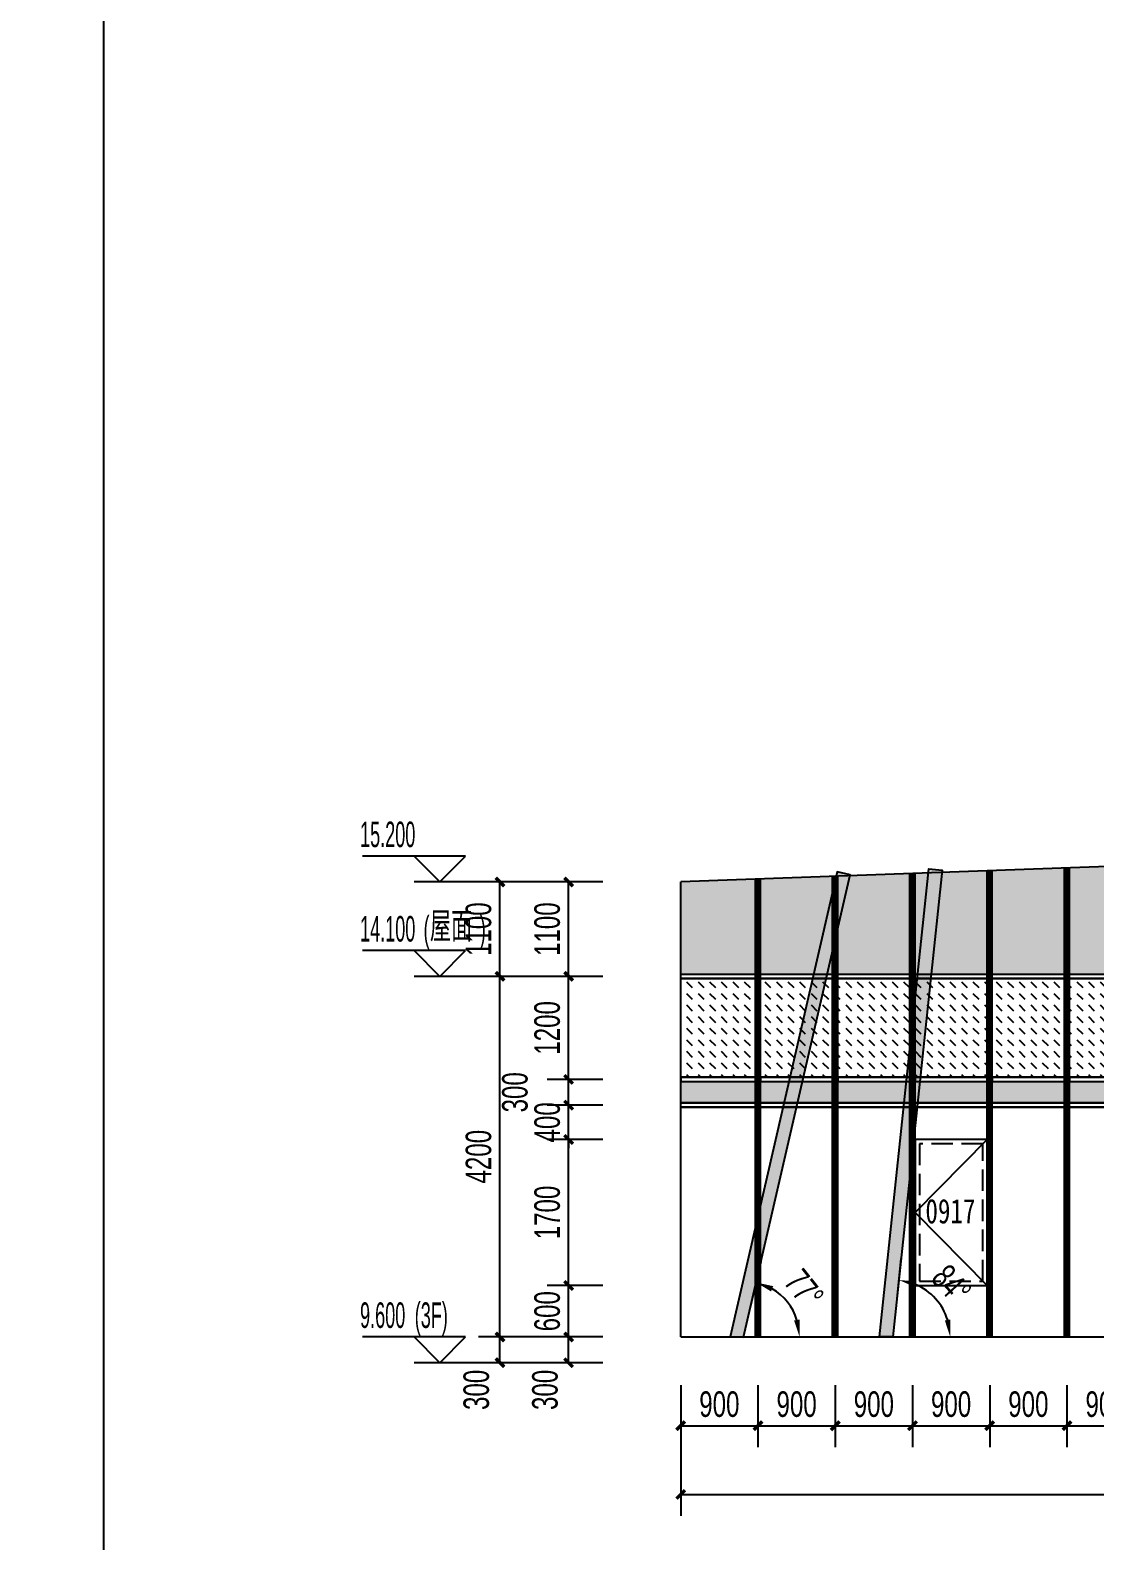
# Model space of a CAD drawing. Extents: x -483182 to 812890, y -390528 to -214858.
# Drawn here: x -451334 to -438930, y -342283 to -324688 of the extents above; entities that cross this region are included whole.
import ezdxf

# ---------------------------------------------------------------- set-up
doc = ezdxf.new("R2010")
doc.units = 0
doc.header["$LTSCALE"] = 1000
doc.header["$MEASUREMENT"] = 0
doc.linetypes.add('DASH', pattern=[0.35, 0.25, -0.1])
for name, color, linetype in [('01-标注_尺寸', 124, 'Continuous'), ('01-标注_标高', 200, 'Continuous'), ('01-标注_轴线坐标', 132, 'Continuous'), ('02-TEXT_标注', 130, 'Continuous'), ('05-填充_156', 156, 'Continuous'), ('05-填充_168', 168, 'Continuous'), ('05-填充_18', 18, 'Continuous'), ('A-0-图名图例', 2, 'Continuous'), ('A-C_幕墙龙骨', 133, 'Continuous'), ('A-C_窗', 140, 'Continuous'), ('D-铝板', 181, 'Continuous')]:
    doc.layers.add(name, color=color, linetype=linetype)
doc.layers.add('04-不打印_辅助线', color=165, linetype='Continuous', plot=False)
doc.styles.add('_TCH_DIM', font='ros.shx', dxfattribs={"width": 0.75, "bigfont": 'jd.shx'})
doc.styles.add('_TCH_DIM_T3', font='ros.shx', dxfattribs={"width": 0.705882, "bigfont": 'jd.shx'})
doc.styles.get("Standard").update_dxf_attribs({"font": 'STXIHEI_0.TTF', "width": 0.75})
doc.dimstyles.new('_TCH_ARCH&&100', dxfattribs={"dimtxt": 297.5, "dimasz": 100, "dimexe": 250, "dimexo": 300, "dimgap": 100, "dimtad": 1, "dimdec": 0, "dimzin": 0, "dimdsep": 46, "dimtxsty": '_TCH_DIM_T3', "dimblk": 'ARCHTICK', "dimcen": 0.09, "dimclrt": 7, "dimazin": 2, "dimtfac": 1, "dimtdec": 0, "dimtix": 1, "dimtmove": 2, "dimatfit": 3, "dimfxl": 0, "dimtolj": 1, "dimtzin": 0, "dimarcsym": 0})
doc.dimstyles.new('_TCH_ARROW&&100', dxfattribs={"dimtxt": 297.5, "dimasz": 200, "dimexe": 250, "dimexo": 300, "dimgap": 100, "dimtad": 1, "dimdec": 0, "dimzin": 0, "dimdsep": 46, "dimtxsty": '_TCH_DIM_T3', "dimcen": 0.09, "dimclrt": 7, "dimazin": 2, "dimtfac": 1, "dimtdec": 0, "dimtix": 1, "dimtmove": 2, "dimatfit": 3, "dimfxl": 0, "dimtolj": 1, "dimtzin": 0, "dimarcsym": 0})

# ---------------------------------------------------------------- blocks, each defined once
blk = doc.blocks.new('*U19')
at = {"layer": '05-填充_156'}
h = blk.add_hatch(dxfattribs=at)
h.set_pattern_fill('DASH', color=256, scale=100, angle=315)
h.set_pattern_definition([(315, (566, 309054.43), (134.703842, -3e-14), [95.25, -95.25])])
h.paths.add_polyline_path([(0, 1500), (870, 1500), (870, 350), (0, 350)])
at = {"layer": '05-填充_168'}
h = blk.add_hatch(color=256, dxfattribs=at)
h.dxf.hatch_style = 1
h.paths.add_polyline_path([(0, 300), (870, 300), (870, 50), (0, 50)])
for points in [[(0, 1550), (870, 1550)], [(0, 1500), (870, 1500)], [(0, 350), (870, 350)], [(0, 300), (870, 300)], [(0, 50), (870, 50)], [(0, 0), (870, 0)]]:
    blk.add_lwpolyline(points)
for points in [[(870, 1500), (0, 1500), (0, 1550), (870, 1550)], [(0, 1500), (870, 1500), (870, 350), (0, 350)], [(0, 300), (870, 300), (870, 350), (0, 350)], [(0, 300), (870, 300), (870, 50), (0, 50)], [(870, 0), (0, 0), (0, 50), (870, 50)]]:
    blk.add_lwpolyline(points, close=True)
blk = doc.blocks.new('*U722')
blk.add_lwpolyline([(0, 0), (840, 0), (840, 1700), (0, 1700)], close=True)
blk.add_lwpolyline([(840, 1700), (0, 850), (840, 0)])
at = {"linetype": 'DASH'}
blk.add_lwpolyline([(50, 50), (790, 50), (790, 1650), (50, 1650)], close=True, dxfattribs=at)
at = {"layer": '04-不打印_辅助线', "width": 0.75}
blk.add_text('0917', height=285.4, dxfattribs=at).set_placement((121, 723))
blk = doc.blocks.new('A$C3079105B')
at = {"layer": '05-填充_18'}
h = blk.add_hatch(color=256, dxfattribs=at)
h.dxf.hatch_style = 1
h.paths.add_polyline_path([(27000, -4575), (29327, 1820), (29473, 1767), (27164, -4577)])
h.paths.add_polyline_path([(25237, -4575), (26459, 1714), (26612, 1685), (25395, -4577)])
h.paths.add_polyline_path([(25190, -4575), (25015, -4573), (21960, 1500), (22098, 1571)])
h.paths.add_polyline_path([(19827, -4575), (19987, -4577), (18597, 1444), (18446, 1409)])
h.paths.add_polyline_path([(18030, -4576), (17085, 1394), (16932, 1369), (17873, -4574)])
h.paths.add_polyline_path([(14400, -4575), (14558, -4577), (15807, 1300), (15656, 1332)])
h.paths.add_polyline_path([(12757, -4575), (12913, -4576), (13421, 1239), (13267, 1253)])
h.paths.add_polyline_path([(10411, -4577), (9711, 1125), (9557, 1106), (10255, -4575)])
h.paths.add_polyline_path([(2317, -4572), (2890, 879), (3044, 863), (2473, -4573)])
h.paths.add_polyline_path([(5248, -4578), (5084, -4576), (7008, 1011), (7155, 961)])
h.paths.add_polyline_path([(6781, -4577), (6622, -4575), (7923, 1060), (8074, 1025)])
h.paths.add_polyline_path([(574, -4575), (732, -4577), (1975, 806), (1824, 841)])
for points in [[(574, -4575), (732, -4577), (1975, 806), (1824, 841)], [(2317, -4572), (2890, 879), (3044, 863), (2473, -4573)]]:
    blk.add_lwpolyline(points, close=True)
blk = doc.blocks.new('*U20')
at = {"layer": '05-填充_156'}
h = blk.add_hatch(dxfattribs=at)
h.set_pattern_fill('DASH', color=256, scale=100, angle=315)
h.set_pattern_definition([(315, (536, 309054.43), (134.703842, -3e-14), [95.25, -95.25])])
h.paths.add_polyline_path([(0, 1500), (840, 1500), (840, 350), (0, 350)])
at = {"layer": '05-填充_168'}
h = blk.add_hatch(color=256, dxfattribs=at)
h.dxf.hatch_style = 1
h.paths.add_polyline_path([(0, 300), (840, 300), (840, 50), (0, 50)])
for points in [[(0, 1550), (840, 1550)], [(0, 1500), (840, 1500)], [(0, 350), (840, 350)], [(0, 300), (840, 300)], [(0, 50), (840, 50)], [(0, 0), (840, 0)]]:
    blk.add_lwpolyline(points)
for points in [[(840, 1500), (0, 1500), (0, 1550), (840, 1550)], [(0, 1500), (840, 1500), (840, 350), (0, 350)], [(0, 300), (840, 300), (840, 350), (0, 350)], [(0, 300), (840, 300), (840, 50), (0, 50)], [(840, 0), (0, 0), (0, 50), (840, 50)]]:
    blk.add_lwpolyline(points, close=True)
blk = doc.blocks.new('*U29')
at = {"layer": 'A-C_窗'}
blk.add_blockref('*U20', (-420, -775), dxfattribs=at)
blk = doc.blocks.new('kjtdkyu')
at = {"layer": '05-填充_156'}
h = blk.add_hatch(dxfattribs=at)
h.set_pattern_fill('CROSS', color=136, scale=100)
h.set_pattern_definition([(0, (-22560.5, 354870.43), (158.75, 158.75), [79.375, -238.125]), (90, (-22520.81, 354830.74), (-158.75, 158.75), [79.375, -238.125])])
h.paths.add_polyline_path([(870, 5331), (0, 5300), (0, 4225), (870, 4225)])
h.paths.add_polyline_path([(1770, 5364), (930, 5333), (930, 4225), (1770, 4225)])
h.paths.add_polyline_path([(2670, 5396), (1830, 5366), (1830, 4225), (2670, 4225)])
h.paths.add_polyline_path([(3570, 5428), (2730, 5398), (2730, 4225), (3570, 4225)])
h.paths.add_polyline_path([(4470, 5461), (3630, 5430), (3630, 4225), (4470, 4225)])
h.paths.add_polyline_path([(5370, 5493), (4530, 5463), (4530, 4225), (5370, 4225)])
h.paths.add_polyline_path([(6270, 5525), (5430, 5495), (5430, 4225), (6270, 4225)])
h.paths.add_polyline_path([(7170, 5558), (6330, 5528), (6330, 4225), (7170, 4225)])
h.paths.add_polyline_path([(8070, 5590), (7230, 5560), (7230, 4225), (8070, 4225)])
h.paths.add_polyline_path([(8970, 5622), (8130, 5592), (8130, 4225), (8970, 4225)])
h.paths.add_polyline_path([(9870, 5655), (9030, 5625), (9030, 4225), (9870, 4225)])
h.paths.add_polyline_path([(10770, 5687), (9930, 5657), (9930, 4225), (10770, 4225)])
h.paths.add_polyline_path([(11670, 5720), (10830, 5689), (10830, 4225), (11670, 4225)])
h.paths.add_polyline_path([(12570, 5752), (11730, 5722), (11730, 4225), (12570, 4225)])
h.paths.add_polyline_path([(13470, 5784), (12630, 5754), (12630, 4225), (13470, 4225)])
h.paths.add_polyline_path([(14370, 5817), (13530, 5786), (13530, 4225), (14370, 4225)])
h.paths.add_polyline_path([(15270, 5849), (14430, 5819), (14430, 4225), (15270, 4225)])
h.paths.add_polyline_path([(16170, 5881), (15330, 5851), (15330, 4225), (16170, 4225)])
h.paths.add_polyline_path([(17070, 5914), (16230, 5883), (16230, 4225), (17070, 4225)])
h.paths.add_polyline_path([(17970, 5946), (17130, 5916), (17130, 4225), (17970, 4225)])
h.paths.add_polyline_path([(18870, 5978), (18030, 5948), (18030, 4225), (18870, 4225)])
h.paths.add_polyline_path([(19770, 6011), (18930, 5980), (18930, 4225), (19770, 4225)])
h.paths.add_polyline_path([(20670, 6043), (19830, 6013), (19830, 4225), (20670, 4225)])
h.paths.add_polyline_path([(21570, 6075), (20730, 6045), (20730, 4225), (21570, 4225)])
h.paths.add_polyline_path([(22470, 6108), (21630, 6078), (21630, 4225), (22470, 4225)])
h.paths.add_polyline_path([(23370, 6140), (22530, 6110), (22530, 4225), (23370, 4225)])
h.paths.add_polyline_path([(24270, 6172), (23430, 6142), (23430, 4225), (24270, 4225)])
h.paths.add_polyline_path([(25170, 6205), (24330, 6175), (24330, 4225), (25170, 4225)])
h.paths.add_polyline_path([(26070, 6237), (25230, 6207), (25230, 4225), (26070, 4225)])
h.paths.add_polyline_path([(26970, 6270), (26130, 6239), (26130, 4225), (26970, 4225)])
h.paths.add_polyline_path([(27870, 6302), (27030, 6272), (27030, 4225), (27870, 4225)])
h.paths.add_polyline_path([(28770, 6334), (27930, 6304), (27930, 4225), (28770, 4225)])
h.paths.add_polyline_path([(29670, 6367), (28830, 6336), (28830, 4225), (29670, 4225)])
h.paths.add_polyline_path([(30600, 6400), (29730, 6369), (29730, 4225), (30600, 4225)])
at = {"layer": '05-填充_18', "const_width": 60}
for points in [[(3600, 0), (3600, 5429)], [(4500, 0), (4500, 5462)], [(900, 0), (900, 5332)], [(1800, 0), (1800, 5365)], [(2700, 0), (2700, 5397)]]:
    blk.add_lwpolyline(points, dxfattribs=at)
at = {"layer": 'A-C_幕墙龙骨'}
for points in [[(4470, 0), (4470, 5461)], [(4530, 0), (4530, 5463)], [(870, 0), (870, 5331)], [(930, 0), (930, 5333)], [(1770, 0), (1770, 5364)], [(1830, 0), (1830, 5366)], [(2670, 0), (2670, 5396)], [(2730, 0), (2730, 5398)], [(3570, 0), (3570, 5428)], [(3630, 0), (3630, 5430)]]:
    blk.add_lwpolyline(points, dxfattribs=at)
at = {"layer": 'A-C_窗'}
for points in [[(30600, 0), (30600, 6400), (0, 5300)], [(0, 0), (0, 5300)], [(0, 0), (30600, 0)]]:
    blk.add_lwpolyline(points, dxfattribs=at)
for name, p in [('*U19', (0, 2675)), ('*U722', (2730, 600))]:
    blk.add_blockref(name, p, dxfattribs=at)
at = {"layer": 'A-C_窗', "color": 0, "linetype": 'ByBlock', "lineweight": -2, "transparency": 16777216}
for p in [(1350, 3450), (2250, 3450), (3150, 3450), (4050, 3450), (4950, 3450)]:
    blk.add_blockref('*U29', p, dxfattribs=at)
at = {"layer": 'D-铝板'}
blk.add_blockref('A$C3079105B', (0, 4575), dxfattribs=at)
blk = doc.blocks.new('X-门窗表说明参照')
at = {"layer": 'Defpoints', "color": 165}
blk.add_lwpolyline([(0, 57400), (30200, 57400), (30200, 0), (0, 0)], close=True, dxfattribs=at)
blk = doc.blocks.new('X-门窗表说明-70')
blk.add_blockref('X-门窗表说明参照', (0, 0))
blk = doc.blocks.new('_ArchTick')
at = {"color": 0, "linetype": 'ByBlock', "const_width": 0.4}
blk.add_lwpolyline([(-0.5, -0.5), (0.5, 0.5)], dxfattribs=at)
blk = doc.blocks.new('*D1166')
at = {"layer": '01-标注_尺寸', "color": 0, "lineweight": -2, "transparency": 16777216}
for p, q in [((-443754, -340472), (-443754, -341192)), ((-442854, -340472), (-442854, -341192)), ((-443754, -340942), (-442854, -340942))]:
    blk.add_line(p, q, dxfattribs=at)
at = {"layer": 'Defpoints', "color": 0, "transparency": 16777216}
for p in [(-443754, -340172), (-442854, -340172), (-442854, -340942)]:
    blk.add_point(p, dxfattribs=at)
at = {"layer": '01-标注_尺寸', "color": 0, "lineweight": -2, "transparency": 16777216, "xscale": 100, "yscale": 100, "zscale": 100, "rotation": 180}
blk.add_blockref('_ArchTick', (-443754, -340942), dxfattribs=at)
at = {"layer": '01-标注_尺寸', "color": 0, "lineweight": -2, "transparency": 16777216, "xscale": 100, "yscale": 100, "zscale": 100}
blk.add_blockref('_ArchTick', (-442854, -340942), dxfattribs=at)
at = {"layer": '01-标注_尺寸', "color": 7, "transparency": 16777216, "insert": (-443304, -340693), "char_height": 297.5, "attachment_point": 5, "style": '_TCH_DIM_T3'}
blk.add_mtext('\\A1;900', dxfattribs=at)
blk = doc.blocks.new('*D1167')
at = {"layer": '01-标注_尺寸', "color": 0, "lineweight": -2, "transparency": 16777216}
for p, q in [((-442854, -340472), (-442854, -341192)), ((-441954, -340472), (-441954, -341192)), ((-442854, -340942), (-441954, -340942))]:
    blk.add_line(p, q, dxfattribs=at)
at = {"layer": 'Defpoints', "color": 0, "transparency": 16777216}
for p in [(-442854, -340172), (-441954, -340172), (-441954, -340942)]:
    blk.add_point(p, dxfattribs=at)
at = {"layer": '01-标注_尺寸', "color": 0, "lineweight": -2, "transparency": 16777216, "xscale": 100, "yscale": 100, "zscale": 100, "rotation": 180}
blk.add_blockref('_ArchTick', (-442854, -340942), dxfattribs=at)
at = {"layer": '01-标注_尺寸', "color": 0, "lineweight": -2, "transparency": 16777216, "xscale": 100, "yscale": 100, "zscale": 100}
blk.add_blockref('_ArchTick', (-441954, -340942), dxfattribs=at)
at = {"layer": '01-标注_尺寸', "color": 7, "transparency": 16777216, "insert": (-442404, -340693), "char_height": 297.5, "attachment_point": 5, "style": '_TCH_DIM_T3'}
blk.add_mtext('\\A1;900', dxfattribs=at)
blk = doc.blocks.new('*D1168')
at = {"layer": '01-标注_尺寸', "color": 0, "lineweight": -2, "transparency": 16777216}
for p, q in [((-441954, -340472), (-441954, -341192)), ((-441054, -340472), (-441054, -341192)), ((-441954, -340942), (-441054, -340942))]:
    blk.add_line(p, q, dxfattribs=at)
at = {"layer": 'Defpoints', "color": 0, "transparency": 16777216}
for p in [(-441954, -340172), (-441054, -340172), (-441054, -340942)]:
    blk.add_point(p, dxfattribs=at)
at = {"layer": '01-标注_尺寸', "color": 0, "lineweight": -2, "transparency": 16777216, "xscale": 100, "yscale": 100, "zscale": 100, "rotation": 180}
blk.add_blockref('_ArchTick', (-441954, -340942), dxfattribs=at)
at = {"layer": '01-标注_尺寸', "color": 0, "lineweight": -2, "transparency": 16777216, "xscale": 100, "yscale": 100, "zscale": 100}
blk.add_blockref('_ArchTick', (-441054, -340942), dxfattribs=at)
at = {"layer": '01-标注_尺寸', "color": 7, "transparency": 16777216, "insert": (-441504, -340693), "char_height": 297.5, "attachment_point": 5, "style": '_TCH_DIM_T3'}
blk.add_mtext('\\A1;900', dxfattribs=at)
blk = doc.blocks.new('*D1169')
at = {"layer": '01-标注_尺寸', "color": 0, "lineweight": -2, "transparency": 16777216}
for p, q in [((-441054, -340472), (-441054, -341192)), ((-440154, -340472), (-440154, -341192)), ((-441054, -340942), (-440154, -340942))]:
    blk.add_line(p, q, dxfattribs=at)
at = {"layer": 'Defpoints', "color": 0, "transparency": 16777216}
for p in [(-441054, -340172), (-440154, -340172), (-440154, -340942)]:
    blk.add_point(p, dxfattribs=at)
at = {"layer": '01-标注_尺寸', "color": 0, "lineweight": -2, "transparency": 16777216, "xscale": 100, "yscale": 100, "zscale": 100, "rotation": 180}
blk.add_blockref('_ArchTick', (-441054, -340942), dxfattribs=at)
at = {"layer": '01-标注_尺寸', "color": 0, "lineweight": -2, "transparency": 16777216, "xscale": 100, "yscale": 100, "zscale": 100}
blk.add_blockref('_ArchTick', (-440154, -340942), dxfattribs=at)
at = {"layer": '01-标注_尺寸', "color": 7, "transparency": 16777216, "insert": (-440604, -340693), "char_height": 297.5, "attachment_point": 5, "style": '_TCH_DIM_T3'}
blk.add_mtext('\\A1;900', dxfattribs=at)
blk = doc.blocks.new('*D1170')
at = {"layer": '01-标注_尺寸', "color": 0, "lineweight": -2, "transparency": 16777216}
for p, q in [((-440154, -340472), (-440154, -341192)), ((-439254, -340472), (-439254, -341192)), ((-440154, -340942), (-439254, -340942))]:
    blk.add_line(p, q, dxfattribs=at)
at = {"layer": 'Defpoints', "color": 0, "transparency": 16777216}
for p in [(-440154, -340172), (-439254, -340172), (-439254, -340942)]:
    blk.add_point(p, dxfattribs=at)
at = {"layer": '01-标注_尺寸', "color": 0, "lineweight": -2, "transparency": 16777216, "xscale": 100, "yscale": 100, "zscale": 100, "rotation": 180}
blk.add_blockref('_ArchTick', (-440154, -340942), dxfattribs=at)
at = {"layer": '01-标注_尺寸', "color": 0, "lineweight": -2, "transparency": 16777216, "xscale": 100, "yscale": 100, "zscale": 100}
blk.add_blockref('_ArchTick', (-439254, -340942), dxfattribs=at)
at = {"layer": '01-标注_尺寸', "color": 7, "transparency": 16777216, "insert": (-439704, -340693), "char_height": 297.5, "attachment_point": 5, "style": '_TCH_DIM_T3'}
blk.add_mtext('\\A1;900', dxfattribs=at)
blk = doc.blocks.new('*D1171')
at = {"layer": '01-标注_尺寸', "color": 0, "lineweight": -2, "transparency": 16777216}
for p, q in [((-439254, -340472), (-439254, -341192)), ((-438354, -340472), (-438354, -341192)), ((-439254, -340942), (-438354, -340942))]:
    blk.add_line(p, q, dxfattribs=at)
at = {"layer": 'Defpoints', "color": 0, "transparency": 16777216}
for p in [(-439254, -340172), (-438354, -340172), (-438354, -340942)]:
    blk.add_point(p, dxfattribs=at)
at = {"layer": '01-标注_尺寸', "color": 0, "lineweight": -2, "transparency": 16777216, "xscale": 100, "yscale": 100, "zscale": 100, "rotation": 180}
blk.add_blockref('_ArchTick', (-439254, -340942), dxfattribs=at)
at = {"layer": '01-标注_尺寸', "color": 0, "lineweight": -2, "transparency": 16777216, "xscale": 100, "yscale": 100, "zscale": 100}
blk.add_blockref('_ArchTick', (-438354, -340942), dxfattribs=at)
at = {"layer": '01-标注_尺寸', "color": 7, "transparency": 16777216, "insert": (-438804, -340693), "char_height": 297.5, "attachment_point": 5, "style": '_TCH_DIM_T3'}
blk.add_mtext('\\A1;900', dxfattribs=at)
blk = doc.blocks.new('*D1199')
at = {"layer": '01-标注_尺寸', "color": 0, "lineweight": -2, "transparency": 16777216}
for p, q in [((-443754, -340772), (-443754, -341992)), ((-413154, -340772), (-413154, -341992)), ((-443754, -341742), (-413154, -341742))]:
    blk.add_line(p, q, dxfattribs=at)
at = {"layer": 'Defpoints', "color": 0, "transparency": 16777216}
for p in [(-443754, -340472), (-413154, -340472), (-413154, -341742)]:
    blk.add_point(p, dxfattribs=at)
at = {"layer": '01-标注_尺寸', "color": 0, "lineweight": -2, "transparency": 16777216, "xscale": 100, "yscale": 100, "zscale": 100, "rotation": 180}
blk.add_blockref('_ArchTick', (-443754, -341742), dxfattribs=at)
at = {"layer": '01-标注_尺寸', "color": 0, "lineweight": -2, "transparency": 16777216, "xscale": 100, "yscale": 100, "zscale": 100}
blk.add_blockref('_ArchTick', (-413154, -341742), dxfattribs=at)
at = {"layer": '01-标注_尺寸', "color": 7, "transparency": 16777216, "insert": (-428454, -341493), "char_height": 297.5, "attachment_point": 5, "style": '_TCH_DIM_T3'}
blk.add_mtext('\\A1;30600', dxfattribs=at)
blk = doc.blocks.new('*D2033')
at = {"layer": '01-标注_轴线坐标', "color": 0, "lineweight": -2, "transparency": 16777216}
for p, q in [((-444977, -339909), (-446110, -339909)), ((-445860, -340209), (-445860, -339909)), ((-444977, -340209), (-446110, -340209))]:
    blk.add_line(p, q, dxfattribs=at)
at = {"layer": 'Defpoints', "color": 0, "transparency": 16777216}
for p in [(-445860, -339909), (-444677, -339909), (-444677, -340209)]:
    blk.add_point(p, dxfattribs=at)
at = {"layer": '01-标注_轴线坐标', "color": 0, "lineweight": -2, "transparency": 16777216, "xscale": 100, "yscale": 100, "zscale": 100}
for p, rotation in [((-445860, -339909), 90), ((-445860, -340209), 270)]:
    blk.add_blockref('_ArchTick', p, dxfattribs=dict(at, rotation=rotation))
at = {"layer": '01-标注_轴线坐标', "color": 7, "transparency": 16777216, "insert": (-446135, -340525), "char_height": 297.5, "attachment_point": 5, "rotation": 90, "style": '_TCH_DIM_T3'}
blk.add_mtext('\\A1;300', dxfattribs=at)
blk = doc.blocks.new('*D2034')
at = {"layer": '01-标注_轴线坐标', "color": 0, "lineweight": -2, "transparency": 16777216}
for p, q in [((-444977, -335709), (-446110, -335709)), ((-445860, -339909), (-445860, -335709)), ((-444977, -339909), (-446110, -339909))]:
    blk.add_line(p, q, dxfattribs=at)
at = {"layer": 'Defpoints', "color": 0, "transparency": 16777216}
for p in [(-445860, -335709), (-444677, -335709), (-444677, -339909)]:
    blk.add_point(p, dxfattribs=at)
at = {"layer": '01-标注_轴线坐标', "color": 0, "lineweight": -2, "transparency": 16777216, "xscale": 100, "yscale": 100, "zscale": 100}
for p, rotation in [((-445860, -335709), 90), ((-445860, -339909), 270)]:
    blk.add_blockref('_ArchTick', p, dxfattribs=dict(at, rotation=rotation))
at = {"layer": '01-标注_轴线坐标', "color": 7, "transparency": 16777216, "insert": (-446109, -337809), "char_height": 297.5, "attachment_point": 5, "rotation": 90, "style": '_TCH_DIM_T3'}
blk.add_mtext('\\A1;4200', dxfattribs=at)
blk = doc.blocks.new('*D2035')
at = {"layer": '01-标注_轴线坐标', "color": 0, "lineweight": -2, "transparency": 16777216}
for p, q in [((-444977, -334609), (-446110, -334609)), ((-445860, -335709), (-445860, -334609)), ((-444977, -335709), (-446110, -335709))]:
    blk.add_line(p, q, dxfattribs=at)
at = {"layer": 'Defpoints', "color": 0, "transparency": 16777216}
for p in [(-445860, -334609), (-444677, -334609), (-444677, -335709)]:
    blk.add_point(p, dxfattribs=at)
at = {"layer": '01-标注_轴线坐标', "color": 0, "lineweight": -2, "transparency": 16777216, "xscale": 100, "yscale": 100, "zscale": 100}
for p, rotation in [((-445860, -334609), 90), ((-445860, -335709), 270)]:
    blk.add_blockref('_ArchTick', p, dxfattribs=dict(at, rotation=rotation))
at = {"layer": '01-标注_轴线坐标', "color": 7, "transparency": 16777216, "insert": (-446109, -335159), "char_height": 297.5, "attachment_point": 5, "rotation": 90, "style": '_TCH_DIM_T3'}
blk.add_mtext('\\A1;1100', dxfattribs=at)
blk = doc.blocks.new('*D2036')
at = {"layer": '01-标注_尺寸', "color": 0, "lineweight": -2, "transparency": 16777216}
for p, q in [((-444662, -339909), (-445310, -339909)), ((-445060, -340209), (-445060, -339909)), ((-444662, -340209), (-445310, -340209))]:
    blk.add_line(p, q, dxfattribs=at)
at = {"layer": 'Defpoints', "color": 0, "transparency": 16777216}
for p in [(-445060, -339909), (-444362, -339909), (-444362, -340209)]:
    blk.add_point(p, dxfattribs=at)
at = {"layer": '01-标注_尺寸', "color": 0, "lineweight": -2, "transparency": 16777216, "xscale": 100, "yscale": 100, "zscale": 100}
for p, rotation in [((-445060, -339909), 90), ((-445060, -340209), 270)]:
    blk.add_blockref('_ArchTick', p, dxfattribs=dict(at, rotation=rotation))
at = {"layer": '01-标注_尺寸', "color": 7, "transparency": 16777216, "insert": (-445335, -340525), "char_height": 297.5, "attachment_point": 5, "rotation": 90, "style": '_TCH_DIM_T3'}
blk.add_mtext('\\A1;300', dxfattribs=at)
blk = doc.blocks.new('*D2037')
at = {"layer": '01-标注_尺寸', "color": 0, "lineweight": -2, "transparency": 16777216}
for p, q in [((-444662, -339309), (-445310, -339309)), ((-445060, -339909), (-445060, -339309)), ((-444662, -339909), (-445310, -339909))]:
    blk.add_line(p, q, dxfattribs=at)
at = {"layer": 'Defpoints', "color": 0, "transparency": 16777216}
for p in [(-445060, -339309), (-444362, -339309), (-444362, -339909)]:
    blk.add_point(p, dxfattribs=at)
at = {"layer": '01-标注_尺寸', "color": 0, "lineweight": -2, "transparency": 16777216, "xscale": 100, "yscale": 100, "zscale": 100}
for p, rotation in [((-445060, -339309), 90), ((-445060, -339909), 270)]:
    blk.add_blockref('_ArchTick', p, dxfattribs=dict(at, rotation=rotation))
at = {"layer": '01-标注_尺寸', "color": 7, "transparency": 16777216, "insert": (-445309, -339609), "char_height": 297.5, "attachment_point": 5, "rotation": 90, "style": '_TCH_DIM_T3'}
blk.add_mtext('\\A1;600', dxfattribs=at)
blk = doc.blocks.new('*D2038')
at = {"layer": '01-标注_尺寸', "color": 0, "lineweight": -2, "transparency": 16777216}
for p, q in [((-444662, -337609), (-445310, -337609)), ((-445060, -339309), (-445060, -337609)), ((-444662, -339309), (-445310, -339309))]:
    blk.add_line(p, q, dxfattribs=at)
at = {"layer": 'Defpoints', "color": 0, "transparency": 16777216}
for p in [(-445060, -337609), (-444362, -337609), (-444362, -339309)]:
    blk.add_point(p, dxfattribs=at)
at = {"layer": '01-标注_尺寸', "color": 0, "lineweight": -2, "transparency": 16777216, "xscale": 100, "yscale": 100, "zscale": 100}
for p, rotation in [((-445060, -337609), 90), ((-445060, -339309), 270)]:
    blk.add_blockref('_ArchTick', p, dxfattribs=dict(at, rotation=rotation))
at = {"layer": '01-标注_尺寸', "color": 7, "transparency": 16777216, "insert": (-445309, -338459), "char_height": 297.5, "attachment_point": 5, "rotation": 90, "style": '_TCH_DIM_T3'}
blk.add_mtext('\\A1;1700', dxfattribs=at)
blk = doc.blocks.new('*D2039')
at = {"layer": '01-标注_尺寸', "color": 0, "lineweight": -2, "transparency": 16777216}
for p, q in [((-444662, -337209), (-445310, -337209)), ((-445060, -337209), (-445060, -337109)), ((-445060, -337609), (-445060, -337209)), ((-444662, -337609), (-445310, -337609)), ((-445060, -337609), (-445060, -337709))]:
    blk.add_line(p, q, dxfattribs=at)
at = {"layer": 'Defpoints', "color": 0, "transparency": 16777216}
for p in [(-445060, -337209), (-444362, -337209), (-444362, -337609)]:
    blk.add_point(p, dxfattribs=at)
at = {"layer": '01-标注_尺寸', "color": 0, "lineweight": -2, "transparency": 16777216, "xscale": 100, "yscale": 100, "zscale": 100}
for p, rotation in [((-445060, -337209), 270), ((-445060, -337609), 90)]:
    blk.add_blockref('_ArchTick', p, dxfattribs=dict(at, rotation=rotation))
at = {"layer": '01-标注_尺寸', "color": 7, "transparency": 16777216, "insert": (-445309, -337409), "char_height": 297.5, "attachment_point": 5, "rotation": 90, "style": '_TCH_DIM_T3'}
blk.add_mtext('\\A1;400', dxfattribs=at)
blk = doc.blocks.new('*D2040')
at = {"layer": '01-标注_尺寸', "color": 0, "lineweight": -2, "transparency": 16777216}
for p, q in [((-444662, -336909), (-445310, -336909)), ((-445060, -337209), (-445060, -336909)), ((-444662, -337209), (-445310, -337209))]:
    blk.add_line(p, q, dxfattribs=at)
at = {"layer": 'Defpoints', "color": 0, "transparency": 16777216}
for p in [(-445060, -336909), (-444362, -336909), (-444362, -337209)]:
    blk.add_point(p, dxfattribs=at)
at = {"layer": '01-标注_尺寸', "color": 0, "lineweight": -2, "transparency": 16777216, "xscale": 100, "yscale": 100, "zscale": 100}
for p, rotation in [((-445060, -336909), 90), ((-445060, -337209), 270)]:
    blk.add_blockref('_ArchTick', p, dxfattribs=dict(at, rotation=rotation))
at = {"layer": '01-标注_尺寸', "color": 7, "transparency": 16777216, "insert": (-445685, -337059), "char_height": 297.5, "attachment_point": 5, "rotation": 90, "style": '_TCH_DIM_T3'}
blk.add_mtext('\\A1;300', dxfattribs=at)
blk = doc.blocks.new('*D2041')
at = {"layer": '01-标注_尺寸', "color": 0, "lineweight": -2, "transparency": 16777216}
for p, q in [((-444662, -335709), (-445310, -335709)), ((-445060, -336909), (-445060, -335709)), ((-444662, -336909), (-445310, -336909))]:
    blk.add_line(p, q, dxfattribs=at)
at = {"layer": 'Defpoints', "color": 0, "transparency": 16777216}
for p in [(-445060, -335709), (-444362, -335709), (-444362, -336909)]:
    blk.add_point(p, dxfattribs=at)
at = {"layer": '01-标注_尺寸', "color": 0, "lineweight": -2, "transparency": 16777216, "xscale": 100, "yscale": 100, "zscale": 100}
for p, rotation in [((-445060, -335709), 90), ((-445060, -336909), 270)]:
    blk.add_blockref('_ArchTick', p, dxfattribs=dict(at, rotation=rotation))
at = {"layer": '01-标注_尺寸', "color": 7, "transparency": 16777216, "insert": (-445309, -336309), "char_height": 297.5, "attachment_point": 5, "rotation": 90, "style": '_TCH_DIM_T3'}
blk.add_mtext('\\A1;1200', dxfattribs=at)
blk = doc.blocks.new('*D2042')
at = {"layer": '01-标注_尺寸', "color": 0, "lineweight": -2, "transparency": 16777216}
for p, q in [((-444662, -334609), (-445310, -334609)), ((-445060, -335709), (-445060, -334609)), ((-444662, -335709), (-445310, -335709))]:
    blk.add_line(p, q, dxfattribs=at)
at = {"layer": 'Defpoints', "color": 0, "transparency": 16777216}
for p in [(-445060, -334609), (-444362, -334609), (-444362, -335709)]:
    blk.add_point(p, dxfattribs=at)
at = {"layer": '01-标注_尺寸', "color": 0, "lineweight": -2, "transparency": 16777216, "xscale": 100, "yscale": 100, "zscale": 100}
for p, rotation in [((-445060, -334609), 90), ((-445060, -335709), 270)]:
    blk.add_blockref('_ArchTick', p, dxfattribs=dict(at, rotation=rotation))
at = {"layer": '01-标注_尺寸', "color": 7, "transparency": 16777216, "insert": (-445309, -335159), "char_height": 297.5, "attachment_point": 5, "rotation": 90, "style": '_TCH_DIM_T3'}
blk.add_mtext('\\A1;1100', dxfattribs=at)
blk = doc.blocks.new('*D2359')
at = {"layer": '01-标注_尺寸', "color": 0, "lineweight": -2, "transparency": 16777216}
for p, q in [((-442941, -339560), (-442818, -339030)), ((-442664, -339909), (-442119, -339909))]:
    blk.add_line(p, q, dxfattribs=at)
blk.add_arc((-443021, -339909), 652, 17.6527, 59.3473, dxfattribs=at)
at = {"layer": '01-标注_尺寸', "color": 0, "transparency": 16777216}
for points in [[(-442701, -339379), (-442677, -339317), (-442875, -339274)], [(-442367, -339706), (-442433, -339716), (-442369, -339909)]]:
    blk.add_solid(points, dxfattribs=at)
at = {"layer": 'Defpoints', "color": 0, "transparency": 16777216}
for p in [(-442434, -339626), (-443021, -339909), (-443008, -339852), (-442964, -339909)]:
    blk.add_point(p, dxfattribs=at)
at = {"layer": '01-标注_尺寸', "color": 7, "transparency": 16777216, "insert": (-442316, -339348), "char_height": 297.5, "attachment_point": 5, "rotation": 308.5, "style": '_TCH_DIM_T3'}
blk.add_mtext('\\A1;77°', dxfattribs=at)
blk = doc.blocks.new('*D2360')
at = {"layer": '01-标注_尺寸', "color": 0, "lineweight": -2, "transparency": 16777216}
for p, q in [((-441234, -339462), (-441185, -338996)), ((-440832, -339909), (-440364, -339909))]:
    blk.add_line(p, q, dxfattribs=at)
blk.add_arc((-441281, -339909), 667, 17.2342, 66.7658, dxfattribs=at)
at = {"layer": '01-标注_尺寸', "color": 0, "transparency": 16777216}
for points in [[(-441026, -339328), (-441010, -339263), (-441211, -339245)], [(-440611, -339706), (-440677, -339716), (-440614, -339909)]]:
    blk.add_solid(points, dxfattribs=at)
at = {"layer": 'Defpoints', "color": 0, "transparency": 16777216}
for p in [(-440692, -339595), (-441281, -339909), (-441266, -339760), (-441132, -339909)]:
    blk.add_point(p, dxfattribs=at)
at = {"layer": '01-标注_尺寸', "color": 7, "transparency": 16777216, "insert": (-440600, -339296), "char_height": 297.5, "attachment_point": 5, "rotation": 312, "style": '_TCH_DIM_T3'}
blk.add_mtext('\\A1;84°', dxfattribs=at)

msp = doc.modelspace()

# ---------------------------------------------------------------- linework, layer by layer
at = {"layer": '01-标注_标高'}
for p, q in [((-446260, -334308.5), (-447460.5, -334308.5)), ((-446560, -334608.5), (-446860, -334308.5)), ((-446560, -334608.5), (-446260, -334308.5)), ((-446068, -334608.5), (-446860, -334608.5)), ((-446260, -335408.5), (-447460.5, -335408.5)), ((-446560, -335708.5), (-446860, -335408.5)), ((-446560, -335708.5), (-446260, -335408.5)), ((-446068, -335708.5), (-446860, -335708.5)), ((-446260, -339908.5), (-447460.5, -339908.5)), ((-446560, -340208.5), (-446860, -339908.5)), ((-446560, -340208.5), (-446260, -339908.5)), ((-446068, -340208.5), (-446860, -340208.5))]:
    msp.add_line(p, q, dxfattribs=at)
at = {"layer": 'A-0-图名图例'}
msp.add_line((-450480, -295391.9), (-450480, -352791.7), dxfattribs=at)

# ---------------------------------------------------------------- block references
msp.add_blockref('X-门窗表说明-70', (-480680, -352791.7))
at = {"layer": 'A-C_窗'}
msp.add_blockref('kjtdkyu', (-443754, -339908.5), dxfattribs=at)

# ---------------------------------------------------------------- texts
at = {"layer": '02-TEXT_标注', "style": '_TCH_DIM'}
for s, height, width, p in [('15.200', 297.5, 0.529412, (-447490.5, -334203.5)), ('(', 297.5, 0.529412, (-446750.7, -335303.5)), ('屋面', 347.29, 0.75, (-446677.2, -335303.5)), (')', 297.5, 0.529412, (-446095.3, -335303.5)), ('14.100', 297.5, 0.529412, (-447490.5, -335303.5)), ('9.600', 297.5, 0.529412, (-447490.5, -339803.5)), ('(3F)', 297.5, 0.529412, (-446853.4, -339803.5))]:
    msp.add_text(s, height=height, dxfattribs=dict(at, width=width)).set_placement(p)

# ---------------------------------------------------------------- dimensions: what is measured, and where the dimension line sits
at = {"layer": '01-标注_尺寸'}
for p1, p2, distance, picture, middle in [((-444362.1, -335708.5), (-444362.1, -334608.5), 697.9, '*D2042', (-445308.8, -335158.5)), ((-444362.1, -336908.5), (-444362.1, -335708.5), 697.9, '*D2041', (-445308.8, -336308.5)), ((-444362.1, -337608.5), (-444362.1, -337208.5), 697.9, '*D2039', (-445308.8, -337408.5)), ((-444362.1, -339308.5), (-444362.1, -337608.5), 697.9, '*D2038', (-445308.8, -338458.5)), ((-444362.1, -339908.5), (-444362.1, -339308.5), 697.9, '*D2037', (-445308.8, -339608.5)), ((-443754, -340172.5), (-442854, -340172.5), -769.2, '*D1166', (-443304, -340692.9)), ((-442854, -340172.5), (-441954, -340172.5), -769.2, '*D1167', (-442404, -340692.9)), ((-441954, -340172.5), (-441054, -340172.5), -769.2, '*D1168', (-441504, -340692.9)), ((-441054, -340172.5), (-440154, -340172.5), -769.2, '*D1169', (-440604, -340692.9)), ((-440154, -340172.5), (-439254, -340172.5), -769.2, '*D1170', (-439704, -340692.9)), ((-439254, -340172.5), (-438354, -340172.5), -769.2, '*D1171', (-438804, -340692.9)), ((-443754, -340472.5), (-413154, -340472.5), -1269.2, '*D1199', (-428454, -341492.9))]:
    dim = msp.add_aligned_dim(p1=p1, p2=p2, distance=distance, dimstyle='_TCH_ARCH&&100', dxfattribs=at)
    dim.commit()
    dim.dimension.update_dxf_attribs({"geometry": picture, "text_midpoint": middle})
for base, p1, p2, picture, middle in [((-445060, -336908.5), (-444362.1, -337208.5), (-444362.1, -336908.5), '*D2040', (-445685, -337058.5)), ((-445060, -339908.5), (-444362.1, -340208.5), (-444362.1, -339908.5), '*D2036', (-445335, -340524.5))]:
    dim = msp.add_linear_dim(base=base, p1=p1, p2=p2, angle=90, dimstyle='_TCH_ARCH&&100', dxfattribs=at)
    dim.commit()
    dim.dimension.update_dxf_attribs({"geometry": picture, "text_midpoint": middle, "dimtype": 161})
for base, center, p1, p2, picture, middle in [((-442433.7764, -339626.2667), (-443021.1885, -339908.5483), (-442963.5521, -339908.5483), (-443008.2231, -339852.3891), '*D2359', (-442316.4752, -339347.994)), ((-440691.964, -339595.213), (-441281.262, -339908.5483), (-441131.8452, -339908.5483), (-441265.6437, -339759.95), '*D2360', (-440600.4141, -339295.5101))]:
    dim = msp.add_angular_dim_3p(base=base, center=center, p1=p1, p2=p2, dimstyle='_TCH_ARROW&&100', dxfattribs=at)
    dim.commit()
    dim.dimension.update_dxf_attribs({"geometry": picture, "text_midpoint": middle})
at = {"layer": '01-标注_轴线坐标'}
for p1, p2, picture, middle in [((-444677, -335708.5), (-444677, -334608.5), '*D2035', (-446108.8, -335158.5)), ((-444677, -339908.5), (-444677, -335708.5), '*D2034', (-446108.8, -337808.5))]:
    dim = msp.add_aligned_dim(p1=p1, p2=p2, distance=1183, dimstyle='_TCH_ARCH&&100', dxfattribs=at)
    dim.commit()
    dim.dimension.update_dxf_attribs({"geometry": picture, "text_midpoint": middle})
dim = msp.add_linear_dim(base=(-445860, -339908.5), p1=(-444677, -340208.5), p2=(-444677, -339908.5), angle=90, dimstyle='_TCH_ARCH&&100', dxfattribs=at)
dim.commit()
dim.dimension.update_dxf_attribs({"geometry": '*D2033', "text_midpoint": (-446135, -340524.5), "dimtype": 161})

doc.saveas('drawing.dxf')
